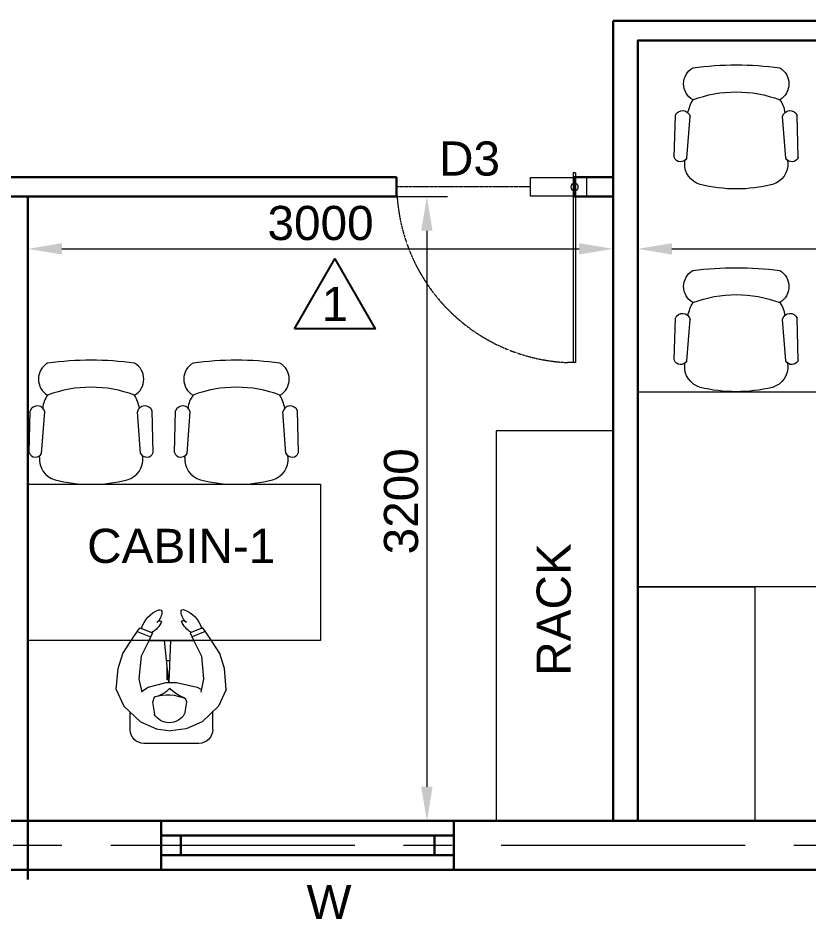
# Model space of a CAD drawing. Header units: millimetres. Extents: x 131588 to 171225, y -200198 to -177978.
# Drawn here: x 140185 to 144237, y -193596 to -188978 of the extents above; entities that cross this region are included whole.
import ezdxf

# ---------------------------------------------------------------- set-up
doc = ezdxf.new("R2010")
doc.units = ezdxf.units.MM
doc.header["$MEASUREMENT"] = 0
doc.linetypes.add('CENTER', pattern=[2, 1.25, -0.25, 0.25, -0.25])
doc.linetypes.add('DASHED2', pattern=[0.375, 0.25, -0.125])
for name, color, linetype, lineweight in [('CEN-1', 1, 'CENTER', 18), ('DIMENSION', 84, 'Continuous', 15), ('DIMLINE', 10, 'Continuous', 18), ('Furniture', 235, 'Continuous', 0), ('GLASS', 145, 'Continuous', 5), ('MAIN', 3, 'Continuous', 30), ('MAIN-4', 6, 'Continuous', 30), ('TEXT', 4, 'Continuous', 13), ('TEXT-1', 7, 'Continuous', 20)]:
    doc.layers.add(name, color=color, linetype=linetype, lineweight=lineweight)
doc.layers.add('H', color=7, linetype='Continuous')
doc.styles.get("Standard").update_dxf_attribs({"font": ''})
doc.styles.get('Standard').set_extended_font_data('Arial')
doc.dimstyles.new('DIM-50', dxfattribs={"dimscale": 50, "dimtxt": 2.5, "dimasz": 2.5, "dimexe": 1.5, "dimexo": 0.05, "dimgap": 0.6, "dimtad": 1, "dimzin": 9, "dimdsep": 46, "dimtxsty": 'Standard', "dimcen": 0, "dimclrd": 32, "dimclre": 32, "dimadec": 0, "dimazin": 0, "dimtp": 0.1, "dimtm": 0.1, "dimtfac": 0.71, "dimtofl": 0, "dimtmove": 1, "dimatfit": 3, "dimfxl": 1, "dimtolj": 1, "dimtzin": 7, "dimlwd": -1, "dimlwe": -1, "dimarcsym": 1})
doc.dimstyles.new('DIM-50$0', dxfattribs={"dimscale": 50, "dimtxt": 2.5, "dimasz": 2.5, "dimexe": 1.5, "dimexo": 0.05, "dimgap": 0.6, "dimtad": 1, "dimzin": 9, "dimdsep": 46, "dimtxsty": 'Standard', "dimcen": 0, "dimclrd": 32, "dimclre": 32, "dimadec": 0, "dimazin": 0, "dimtp": 0.1, "dimtm": 0.1, "dimtfac": 0.71, "dimtofl": 0, "dimtmove": 1, "dimatfit": 3, "dimfxl": 1, "dimtolj": 1, "dimtzin": 7, "dimlwd": -1, "dimlwe": -1, "dimarcsym": 1})

# ---------------------------------------------------------------- blocks, each defined once
blk = doc.blocks.new('3rerr')
at = {"layer": 'Furniture', "color": 0, "linetype": 'ByBlock'}
for p, q in [((299448.2, -105670.2), (299662.5, -105675.7)), ((299423.7, -105723.5), (299431.7, -105724.2)), ((299423.7, -105723.5), (299431.6, -105724)), ((299444.1, -105734.4), (299656.4, -105750.8)), ((299423.7, -106252.2), (299431.6, -106251.6)), ((299444.1, -106241.4), (299656.4, -106224.9)), ((299448.2, -106305.6), (299662.5, -106300.1))]:
    blk.add_line(p, q, dxfattribs=at)
for centre, radius, start, end in [((299459.4, -105703.1), 34.8, 108.7162, 243.9569), ((299647.6, -105712.3), 39.5, 282.8663, 67.8436), ((299414.1, -105833.7), 110.6, 85, 163.8913), ((299665.8, -105865.7), 126.3, 52.7407, 85.3529), ((299824.6, -105813.4), 95.4, 30.3927, 149.6073), ((299155.6, -105987.9), 627.5, 339.209, 20.791), ((298194, -105987.9), 1727.3, 352.5907, 7.4093), ((300064.8, -105987.9), 779.2, 166.275, 193.725), ((299414.1, -106142.1), 110.6, 196.1087, 275), ((299459.4, -106272.7), 34.8, 116.0431, 251.2838), ((299647.6, -106263.5), 39.5, 292.1564, 77.1337), ((299608, -105956.5), 287.5, 283.6548, 297.8506), ((299824.6, -106162.4), 95.4, 210.3927, 329.6073)]:
    blk.add_arc(centre, radius, start, end, dxfattribs=at)
blk = doc.blocks.new('rr')
at = {"layer": 'TEXT', "color": 7}
for p, q in [((298235, -105548.2), (298149.9, -105587.7)), ((298235, -105548.2), (298341.6, -105557.9)), ((298341.6, -105557.9), (298418.6, -105581.4)), ((298149.9, -105587.7), (298068.3, -105672.4)), ((298418.6, -105581.4), (298506.5, -105637.9)), ((298029.1, -105617.9), (298123, -105617.9)), ((298506.5, -105637.9), (298550.5, -105669.3)), ((297958.6, -105688.4), (297958.6, -105970.4)), ((298068.3, -105672.4), (298033.7, -105754.1)), ((298289.8, -105664.6), (298220.6, -105678.7)), ((298246.6, -105697.8), (298234.7, -105675.9)), ((298270.2, -105803), (298246.6, -105697.8)), ((298406, -105675.6), (298289.8, -105664.6)), ((298487.7, -105716.4), (298406, -105675.6)), ((298532, -105656.1), (298504, -105723.9)), ((298550.5, -105669.3), (298525.4, -105733.7)), ((298486.5, -105944.6), (298486.5, -105715.8)), ((298525.4, -105733.7), (298487.7, -105716.4)), ((298033.7, -105756.4), (298023.5, -105832.5)), ((298108.2, -105761), (298170.1, -105750.9)), ((298170.1, -105750.9), (298189.2, -105757.2)), ((298033.7, -105908.6), (298023.5, -105832.5)), ((298270.2, -105856.3), (298270.2, -105803)), ((298270.2, -105841.1), (298486.5, -105833.1)), ((298381.6, -105837), (298381.6, -105854.8)), ((298246.6, -105948.9), (298270.2, -105856.3)), ((298270.2, -105843.2), (298486.5, -105865.6)), ((298358.6, -105852.9), (298285, -105852.9)), ((298068.3, -105987.9), (298033.7, -105906.3)), ((298108.2, -105915.2), (298170.1, -105925.3)), ((298170.1, -105925.3), (298197.6, -105916.1)), ((298525.4, -105926.7), (298487.7, -105944)), ((298550.5, -105991.1), (298525.4, -105926.7)), ((298224.9, -105982.5), (298246.6, -105948.9)), ((298487.7, -105944), (298406, -105984.8)), ((298532, -106004.3), (298504, -105936.5)), ((298150, -106072.7), (298068.3, -105987.9)), ((298289.8, -105995.8), (298220.6, -105981.7)), ((298406, -105984.8), (298289.8, -105995.8)), ((298506.5, -106022.5), (298550.5, -105991.1)), ((298029.1, -106040.8), (298117, -106040.8)), ((298418.6, -106079), (298506.5, -106022.5)), ((298235, -106112.1), (298150, -106072.7)), ((298235, -106112.1), (298341.6, -106102.5)), ((298341.6, -106102.5), (298418.6, -106079))]:
    blk.add_line(p, q, dxfattribs=at)
for centre, major_axis, start_param, end_param in [((298029.1, -105688.4), (49.8, 49.8), 0.785398, 2.356194), ((298505.1, -105816.7), (104.9, 104.9), -0.421869, 0.489767), ((298619.9, -105679.3), (73.6, 73.6), 2.838638, 3.585677), ((298154.8, -105840.4), (63.7, -63.7), 2.898963, 4.955018), ((297965.9, -105848.8), (170.6, 170.6), -1.068373, -0.39635), ((298370.9, -105697.4), (135.1, 135.1), 2.703582, 3.183333), ((298571.7, -105768), (11.6, 11.6), -1.392775, 0.371356), ((298637.4, -105702), (55.2, 55.2), 3.067512, 3.856448), ((298632.8, -105768.2), (8.31, 8.31), 3.856448, 5.861316), ((298314.8, -105930.8), (83.5, 83.5), 1.454362, 2.231901), ((298619, -105978.6), (73.6, -73.6), 2.697508, 3.444547), ((298636.5, -105955.9), (55.2, -55.2), 2.426738, 3.215673), ((298570.7, -105889.9), (11.6, -11.6), 5.911829, 7.67596), ((298631.8, -105889.7), (8.31, -8.31), 0.421869, 2.426738), ((298504.2, -105841.1), (104.9, -104.9), 5.793418, 6.705054), ((298029.1, -105970.4), (49.8, -49.8), 3.926991, 5.497787)]:
    blk.add_ellipse(centre, major_axis=major_axis, ratio=1, start_param=start_param, end_param=end_param, dxfattribs=at)
blk = doc.blocks.new('gd1')
at = {"layer": 'GLASS', "color": 4, "linetype": 'DASHED2', "ltscale": 0.001}
blk.add_line((345380.4, -498507.9), (345380.4, -497801.8), dxfattribs=at)
at = {"layer": 'GLASS'}
for p, q in [((345331.4, -498507.9), (345429.4, -498507.9)), ((345331.4, -498801.8), (345331.4, -498507.9)), ((345429.4, -498507.9), (345429.4, -498801.8)), ((345429.4, -498801.8), (345331.4, -498801.8))]:
    blk.add_line(p, q, dxfattribs=at)
at = {"layer": 'GLASS', "color": 4}
for p, q in [((344453.9, -498744), (344453.9, -498702.2)), ((345453.9, -498732), (344453.9, -498732)), ((345453.9, -498744), (344453.9, -498744)), ((345453.9, -498744), (345453.9, -498732.3))]:
    blk.add_line(p, q, dxfattribs=at)
at = {"layer": 'GLASS', "color": 4, "linetype": 'DASHED2'}
blk.add_ellipse((345430.5, -498780.7), major_axis=(-687, 717.8), ratio=0.969274, start_param=-0.727797, end_param=0.74268, dxfattribs=at)
at = {"layer": 'GLASS', "extrusion": (8.38188e-23, -2.79396e-23, -1)}
blk.add_ellipse((345379.9, -498739.7), major_axis=(-13.9, 13.9), ratio=1, start_param=6.283185307179586, end_param=12.56637061435917, dxfattribs=at)
blk = doc.blocks.new('*D614')
at = {"layer": 'Defpoints', "color": 0, "ltscale": 100, "transparency": 16777216}
for p in [(140234.6, -190161), (143234.6, -190161), (143234.6, -190477.9)]:
    blk.add_point(p, dxfattribs=at)
at = {"layer": 'DIMLINE', "color": 32, "linetype": 'ByBlock', "ltscale": 100, "transparency": 16777216}
for p, q in [((140234.6, -190157.5), (140234.6, -190056)), ((143234.6, -190474.4), (143234.6, -190056)), ((140409.6, -190161), (143059.6, -190161))]:
    blk.add_line(p, q, dxfattribs=at)
at = {"layer": 'DIMLINE', "color": 32, "ltscale": 100, "transparency": 16777216}
for points in [[(140409.6, -190131.8), (140409.6, -190190.1), (140234.6, -190161)], [(143059.6, -190131.8), (143059.6, -190190.1), (143234.6, -190161)]]:
    blk.add_solid(points, dxfattribs=at)
at = {"layer": 'DIMLINE', "color": 0, "ltscale": 100, "transparency": 16777216, "insert": (141734.6, -190029.6), "char_height": 175, "attachment_point": 5}
blk.add_mtext('\\A1;3000', dxfattribs=at)
blk = doc.blocks.new('*D641')
at = {"layer": 'Defpoints', "color": 0, "ltscale": 100, "transparency": 16777216}
for p in [(141927.3, -189893.1), (141927.3, -193093.1), (142279.4, -193093.1)]:
    blk.add_point(p, dxfattribs=at)
at = {"layer": 'DIMLINE', "color": 32, "linetype": 'ByBlock', "ltscale": 100, "transparency": 16777216}
for p, q in [((141930.8, -189893.1), (142384.4, -189893.1)), ((142279.4, -190068.1), (142279.4, -192918.1)), ((141930.8, -193093.1), (142384.4, -193093.1))]:
    blk.add_line(p, q, dxfattribs=at)
at = {"layer": 'DIMLINE', "color": 32, "ltscale": 100, "transparency": 16777216}
for points in [[(142250.2, -190068.1), (142308.5, -190068.1), (142279.4, -189893.1)], [(142250.2, -192918.1), (142308.5, -192918.1), (142279.4, -193093.1)]]:
    blk.add_solid(points, dxfattribs=at)
at = {"layer": 'DIMLINE', "color": 0, "ltscale": 100, "transparency": 16777216, "insert": (142148, -191454.9), "char_height": 175, "attachment_point": 5, "rotation": 90}
blk.add_mtext('\\A1;3200', dxfattribs=at)
blk = doc.blocks.new('*D668')
at = {"layer": 'Defpoints', "color": 0, "ltscale": 100, "transparency": 16777216}
for p in [(143359.6, -189993.1), (148334.6, -189993.1), (148334.6, -190161)]:
    blk.add_point(p, dxfattribs=at)
at = {"layer": 'DIMLINE', "color": 32, "linetype": 'ByBlock', "ltscale": 100, "transparency": 16777216}
for p, q in [((143359.6, -189996.6), (143359.6, -190266)), ((148334.6, -189996.6), (148334.6, -190266)), ((143534.6, -190161), (148159.6, -190161))]:
    blk.add_line(p, q, dxfattribs=at)
at = {"layer": 'DIMLINE', "color": 32, "ltscale": 100, "transparency": 16777216}
for points in [[(143534.6, -190131.8), (143534.6, -190190.1), (143359.6, -190161)], [(148159.6, -190131.8), (148159.6, -190190.1), (148334.6, -190161)]]:
    blk.add_solid(points, dxfattribs=at)
at = {"layer": 'DIMLINE', "color": 0, "ltscale": 100, "transparency": 16777216, "insert": (145847.1, -190029.6), "char_height": 175, "attachment_point": 5}
blk.add_mtext('\\A1;4975', dxfattribs=at)

msp = doc.modelspace()

# ---------------------------------------------------------------- linework, layer by layer
at = {"layer": 'CEN-1', "ltscale": 1000}
msp.add_lwpolyline([(133909.578, -180218.138), (153909.578, -180218.138), (153909.578, -193218.138), (133909.578, -193218.138)], close=True, dxfattribs=at)
at = {"layer": 'H', "ltscale": 100}
msp.add_lwpolyline([(141600.883, -190571.183), (141807.9, -190212.619), (142014.917, -190571.183), (141600.883, -190571.183)], dxfattribs=at)
at = {"layer": 'MAIN', "color": 6}
for p, q in [((143234.578, -188993.138), (143234.578, -189093.138)), ((143234.578, -189093.138), (143234.578, -189443.138)), ((143234.578, -189443.138), (143234.578, -193093.138)), ((143034.578, -189793.138, 0), (143234.578, -189793.138, 0)), ((143034.578, -189893.138, 0), (143234.578, -189893.138, 0))]:
    msp.add_line(p, q, dxfattribs=at)
at = {"layer": 'MAIN', "color": 5, "ltscale": 100}
for p, q in [((140917.988, -193168.138), (142417.988, -193168.138)), ((140917.988, -193268.138), (142417.988, -193268.138))]:
    msp.add_line(p, q, dxfattribs=at)
at = {"layer": 'MAIN', "color": 6}
for points in [[(147125.138, -188993.138), (143234.578, -188993.138)], [(147125.138, -189093.138), (143359.578, -189093.138), (143359.578, -193093.138)], [(138244.653, -189793.138), (142124.502, -189793.138)], [(138244.653, -189893.138), (142124.502, -189893.138)], [(140234.578, -193393.138), (140234.578, -189893.138)], [(143234.578, -192868.138), (143234.578, -192330.203)], [(143234.578, -192868.138), (143234.578, -192330.203)]]:
    msp.add_lwpolyline(points, dxfattribs=at)
at = {"layer": 'MAIN', "color": 0, "lineweight": 20}
for points in [[(143359.578, -190893.138), (145859.578, -190893.138), (145859.578, -191893.138), (143359.578, -191893.138)], [(142634.578, -191093.138), (142634.578, -193093.138), (143234.578, -193093.138), (143234.578, -191093.138)], [(140234.578, -191367.614), (141734.578, -191367.614), (141734.578, -192167.614), (140234.578, -192167.614)], [(143959.578, -191893.138), (143959.578, -193093.138), (143359.578, -193093.138), (143359.578, -191893.138)]]:
    msp.add_lwpolyline(points, close=True, dxfattribs=at)
at = {"layer": 'MAIN', "color": 5, "ltscale": 100}
for points in [[(140917.988, -193093.138), (142417.988, -193093.138), (142417.988, -193343.138), (140917.988, -193343.138)], [(141017.988, -193168.138), (142317.988, -193168.138), (142317.988, -193268.138), (141017.988, -193268.138)]]:
    msp.add_lwpolyline(points, close=True, dxfattribs=at)
at = {"layer": 'MAIN-4', "ltscale": 1000}
for p, q in [((142124.502, -189893.138, 0), (142124.502, -189793.138, 0)), ((143034.578, -189893.138, 0), (143034.578, -189793.138, 0))]:
    msp.add_line(p, q, dxfattribs=at)
for points in [[(139534.578, -193093.138), (144991.578, -193093.138)], [(139825.578, -193343.138), (144991.578, -193343.138)]]:
    msp.add_lwpolyline(points, dxfattribs=at)

# ---------------------------------------------------------------- block references
at = {"layer": 'DIMENSION', "color": 0, "linetype": 'Continuous', "lineweight": 0, "extrusion": (2.30152e-07, 5.25887e-07, 1), "xscale": 0.9719561145201425, "yscale": 0.9719561145201425, "zscale": 0.9719561145201425, "rotation": 89.99999248500626}
msp.add_blockref('gd1', (-341717.068, -525537.862, -0.067), dxfattribs=at)
at = {"layer": 'MAIN', "linetype": 'ByBlock', "lineweight": 20, "xscale": -1, "rotation": 270}
for name, p in [('3rerr', (249852.577, -489139.509)), ('3rerr', (249852.577, -490178.709)), ('rr', (246799.935, -490654.115))]:
    msp.add_blockref(name, p, dxfattribs=at)
at = {"layer": 'MAIN', "linetype": 'ByBlock', "lineweight": 20, "rotation": 90.00000000000001}
for p in [(34571.176, -490653.185), (35316.068, -490653.185)]:
    msp.add_blockref('3rerr', p, dxfattribs=at)

# ---------------------------------------------------------------- texts
at = {"layer": 'TEXT-1', "char_height": 175, "attachment_point": 3}
for s, insert, width in [('\\pxqc;D3', (142627.846, -189610.475, 0), 259.85607), ('\\pxqc;1', (141854.51, -190356.034), 92.83117), ('\\pxqc;W', (141907.893, -193420.55), 259.85607)]:
    msp.add_mtext(s, dxfattribs=dict(at, insert=insert, width=width))
at = {"layer": 'TEXT-1', "insert": (140538.645, -191595.719), "char_height": 175, "attachment_point": 1}
msp.add_mtext('CABIN-1', dxfattribs=at)
at = {"layer": 'TEXT-1', "insert": (142841.553, -192348.943), "char_height": 175, "width": 481.13063, "attachment_point": 1, "rotation": 90}
msp.add_mtext('RACK', dxfattribs=at)

# ---------------------------------------------------------------- dimensions: what is measured, and where the dimension line sits
at = {"layer": 'DIMLINE', "ltscale": 100}
for base, p1, p2, dimstyle, picture, middle in [((143234.578, -190160.972), (140234.578, -190160.972), (143234.578, -190477.874), 'DIM-50', '*D614', (141734.578, -190029.562)), ((148334.578, -190160.972), (143359.578, -189993.138), (148334.578, -189993.138), 'DIM-50$0', '*D668', (145847.078, -190029.622))]:
    dim = msp.add_linear_dim(base=base, p1=p1, p2=p2, dimstyle=dimstyle, override={"dimscale": 70, "dimtofl": 1}, dxfattribs=at)
    dim.commit()
    dim.dimension.update_dxf_attribs({"geometry": picture, "text_midpoint": middle})
dim = msp.add_linear_dim(base=(142279.377, -193093.138), p1=(141927.262, -189893.138), p2=(141927.262, -193093.138), angle=90, dimstyle='DIM-50$0', override={"dimscale": 70, "dimtofl": 1, "dimtmove": 0}, dxfattribs=at)
dim.commit()
dim.dimension.update_dxf_attribs({"geometry": '*D641', "text_midpoint": (142279.377, -191454.887), "dimtype": 160})

doc.saveas('drawing.dxf')
